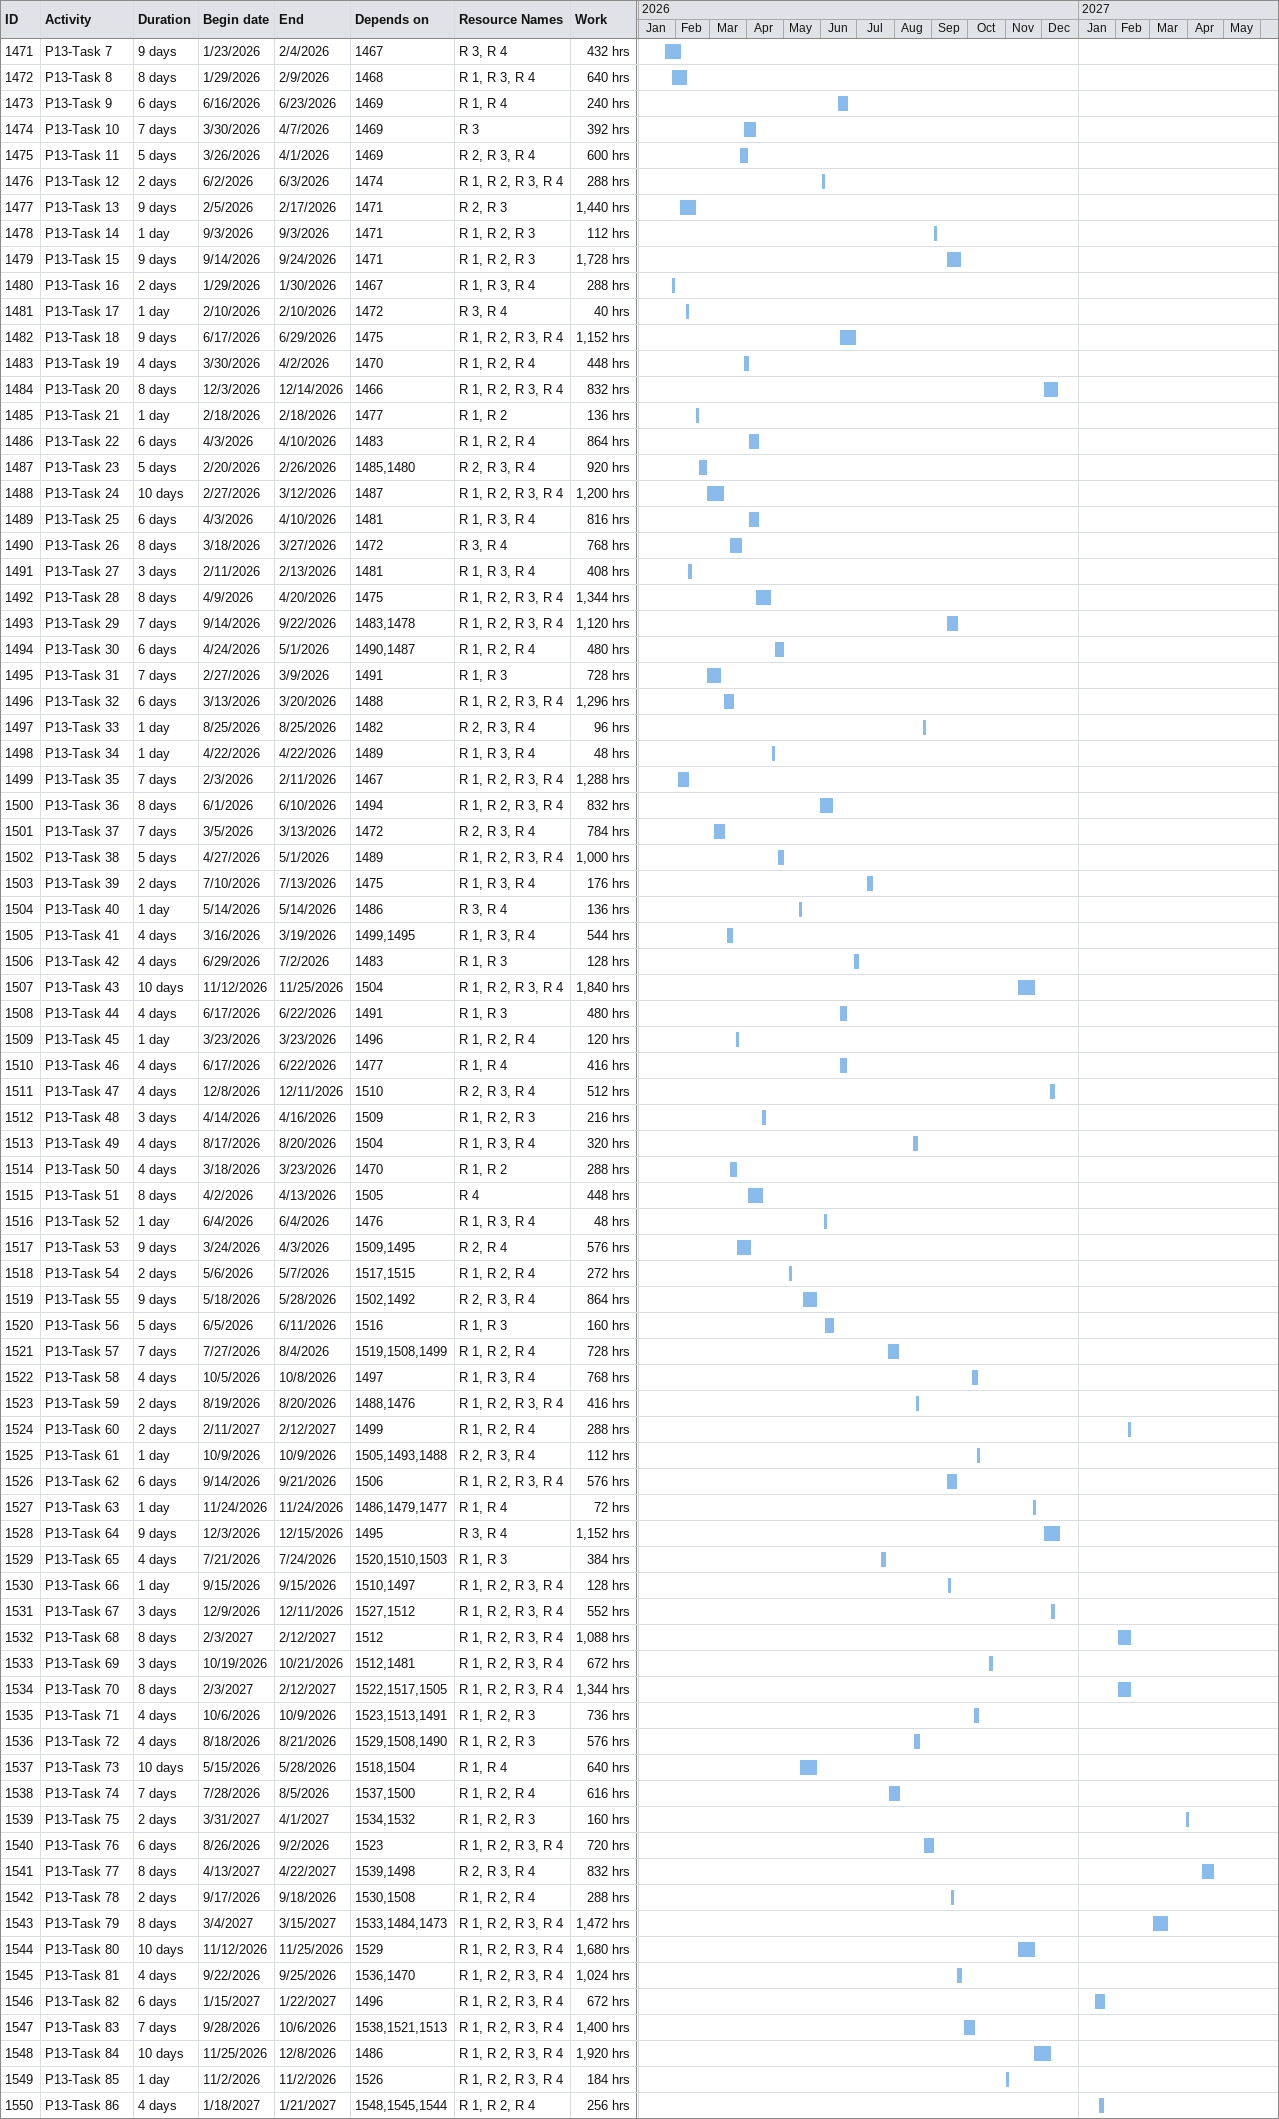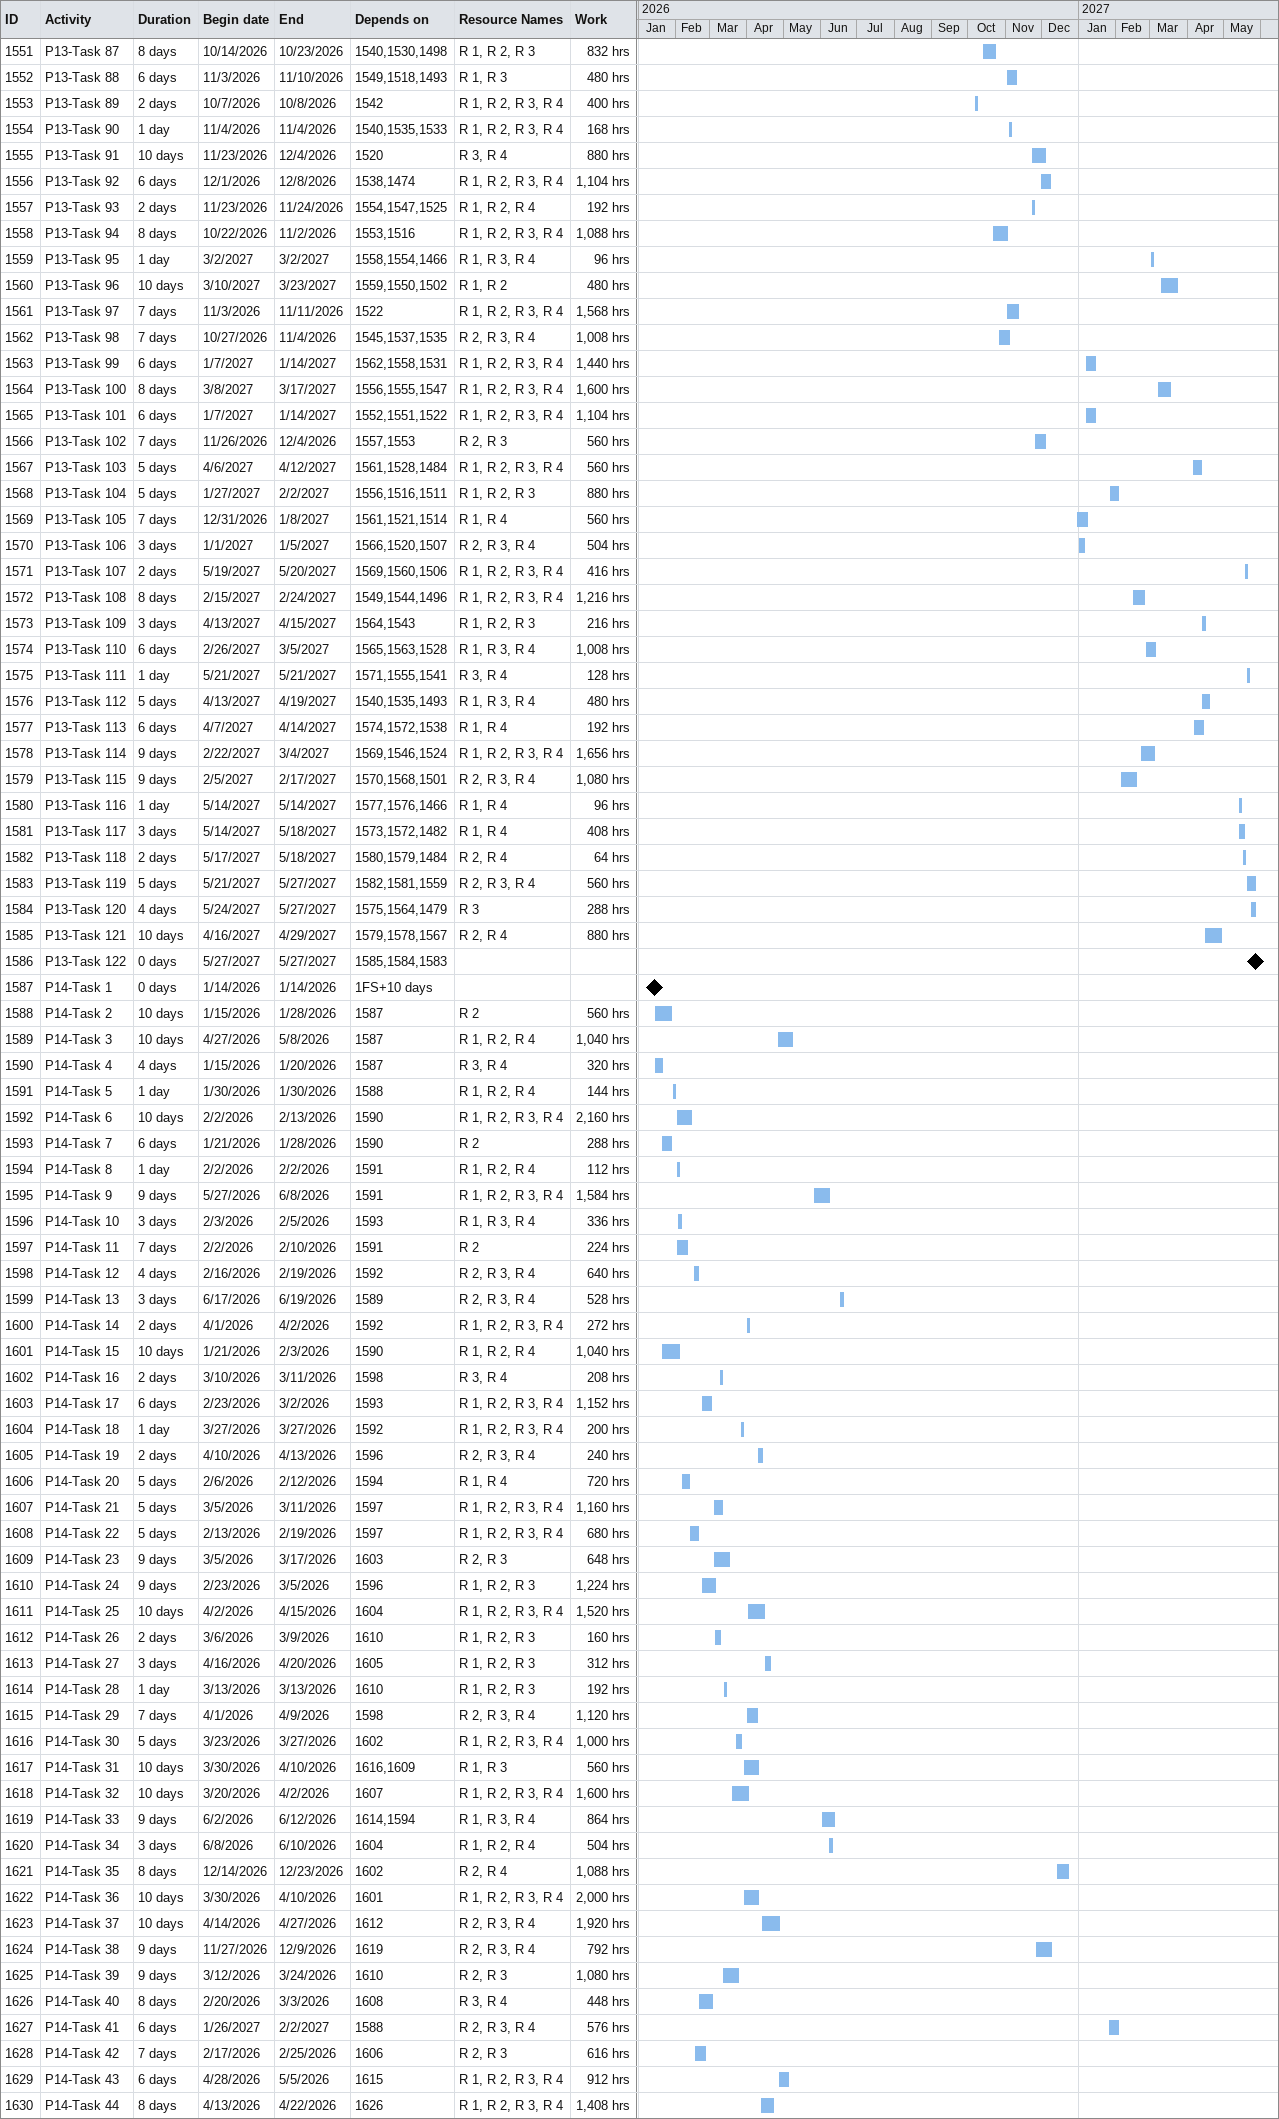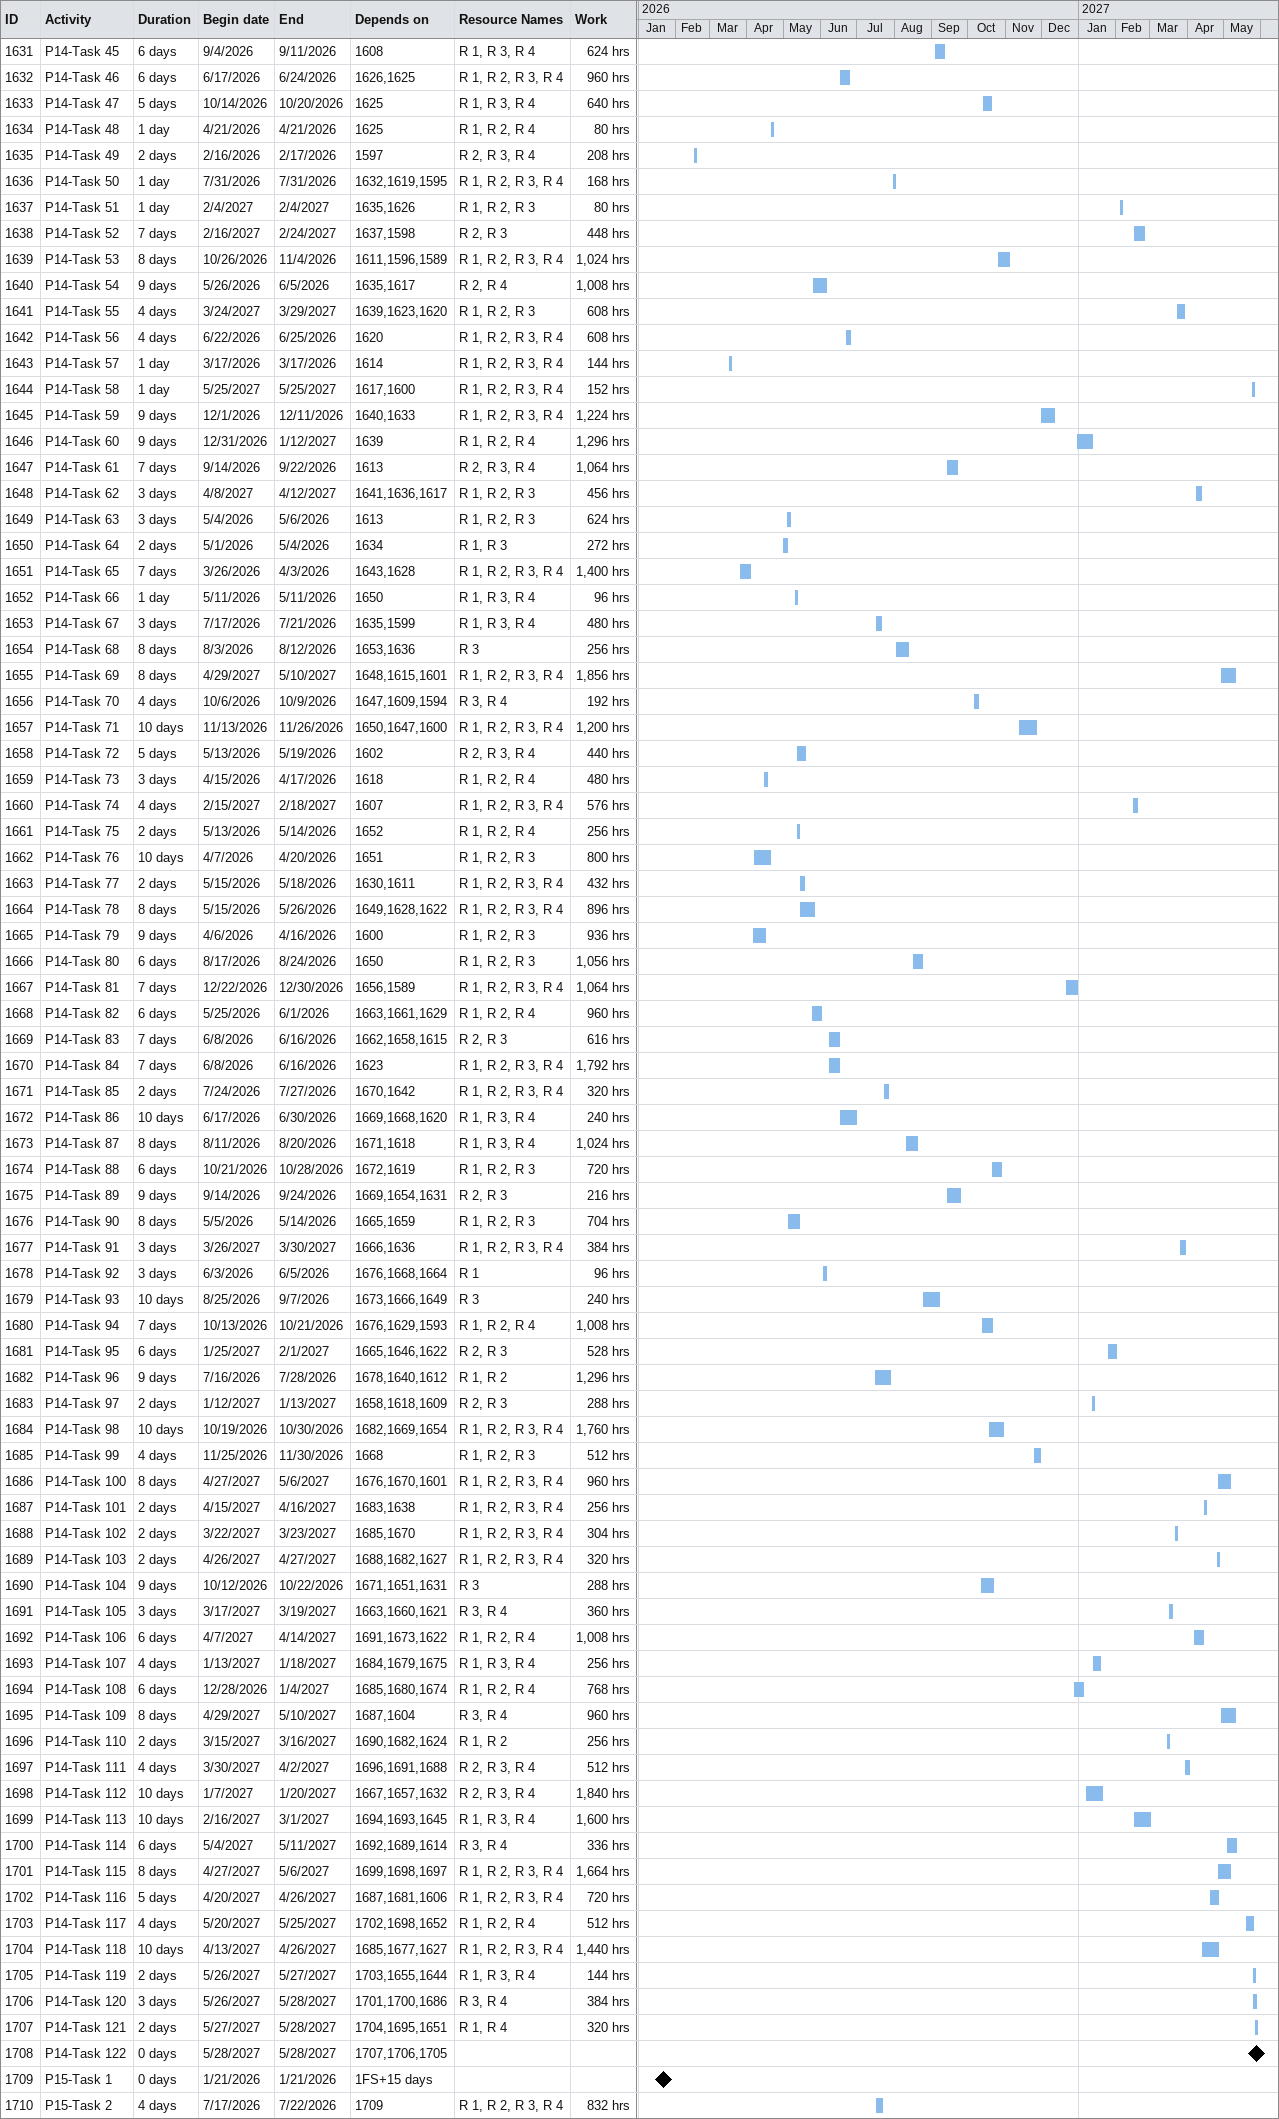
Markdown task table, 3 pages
| ID | Task | Duration | Start | Finish | Predecessors | Resources | Work (h) |
|---|---|---|---|---|---|---|---|
| 1471 | P13-Task 7 | 9d | 2026-01-23 | 2026-02-04 | 1467 | R 3, R 4 | 432 |
| 1472 | P13-Task 8 | 8d | 2026-01-29 | 2026-02-09 | 1468 | R 1, R 3, R 4 | 640 |
| 1473 | P13-Task 9 | 6d | 2026-06-16 | 2026-06-23 | 1469 | R 1, R 4 | 240 |
| 1474 | P13-Task 10 | 7d | 2026-03-30 | 2026-04-07 | 1469 | R 3 | 392 |
| 1475 | P13-Task 11 | 5d | 2026-03-26 | 2026-04-01 | 1469 | R 2, R 3, R 4 | 600 |
| 1476 | P13-Task 12 | 2d | 2026-06-02 | 2026-06-03 | 1474 | R 1, R 2, R 3, R 4 | 288 |
| 1477 | P13-Task 13 | 9d | 2026-02-05 | 2026-02-17 | 1471 | R 2, R 3 | 1440 |
| 1478 | P13-Task 14 | 1d | 2026-09-03 | 2026-09-03 | 1471 | R 1, R 2, R 3 | 112 |
| 1479 | P13-Task 15 | 9d | 2026-09-14 | 2026-09-24 | 1471 | R 1, R 2, R 3 | 1728 |
| 1480 | P13-Task 16 | 2d | 2026-01-29 | 2026-01-30 | 1467 | R 1, R 3, R 4 | 288 |
| 1481 | P13-Task 17 | 1d | 2026-02-10 | 2026-02-10 | 1472 | R 3, R 4 | 40 |
| 1482 | P13-Task 18 | 9d | 2026-06-17 | 2026-06-29 | 1475 | R 1, R 2, R 3, R 4 | 1152 |
| 1483 | P13-Task 19 | 4d | 2026-03-30 | 2026-04-02 | 1470 | R 1, R 2, R 4 | 448 |
| 1484 | P13-Task 20 | 8d | 2026-12-03 | 2026-12-14 | 1466 | R 1, R 2, R 3, R 4 | 832 |
| 1485 | P13-Task 21 | 1d | 2026-02-18 | 2026-02-18 | 1477 | R 1, R 2 | 136 |
| 1486 | P13-Task 22 | 6d | 2026-04-03 | 2026-04-10 | 1483 | R 1, R 2, R 4 | 864 |
| 1487 | P13-Task 23 | 5d | 2026-02-20 | 2026-02-26 | 1485, 1480 | R 2, R 3, R 4 | 920 |
| 1488 | P13-Task 24 | 10d | 2026-02-27 | 2026-03-12 | 1487 | R 1, R 2, R 3, R 4 | 1200 |
| 1489 | P13-Task 25 | 6d | 2026-04-03 | 2026-04-10 | 1481 | R 1, R 3, R 4 | 816 |
| 1490 | P13-Task 26 | 8d | 2026-03-18 | 2026-03-27 | 1472 | R 3, R 4 | 768 |
| 1491 | P13-Task 27 | 3d | 2026-02-11 | 2026-02-13 | 1481 | R 1, R 3, R 4 | 408 |
| 1492 | P13-Task 28 | 8d | 2026-04-09 | 2026-04-20 | 1475 | R 1, R 2, R 3, R 4 | 1344 |
| 1493 | P13-Task 29 | 7d | 2026-09-14 | 2026-09-22 | 1483, 1478 | R 1, R 2, R 3, R 4 | 1120 |
| 1494 | P13-Task 30 | 6d | 2026-04-24 | 2026-05-01 | 1490, 1487 | R 1, R 2, R 4 | 480 |
| 1495 | P13-Task 31 | 7d | 2026-02-27 | 2026-03-09 | 1491 | R 1, R 3 | 728 |
| 1496 | P13-Task 32 | 6d | 2026-03-13 | 2026-03-20 | 1488 | R 1, R 2, R 3, R 4 | 1296 |
| 1497 | P13-Task 33 | 1d | 2026-08-25 | 2026-08-25 | 1482 | R 2, R 3, R 4 | 96 |
| 1498 | P13-Task 34 | 1d | 2026-04-22 | 2026-04-22 | 1489 | R 1, R 3, R 4 | 48 |
| 1499 | P13-Task 35 | 7d | 2026-02-03 | 2026-02-11 | 1467 | R 1, R 2, R 3, R 4 | 1288 |
| 1500 | P13-Task 36 | 8d | 2026-06-01 | 2026-06-10 | 1494 | R 1, R 2, R 3, R 4 | 832 |
| 1501 | P13-Task 37 | 7d | 2026-03-05 | 2026-03-13 | 1472 | R 2, R 3, R 4 | 784 |
| 1502 | P13-Task 38 | 5d | 2026-04-27 | 2026-05-01 | 1489 | R 1, R 2, R 3, R 4 | 1000 |
| 1503 | P13-Task 39 | 2d | 2026-07-10 | 2026-07-13 | 1475 | R 1, R 3, R 4 | 176 |
| 1504 | P13-Task 40 | 1d | 2026-05-14 | 2026-05-14 | 1486 | R 3, R 4 | 136 |
| 1505 | P13-Task 41 | 4d | 2026-03-16 | 2026-03-19 | 1499, 1495 | R 1, R 3, R 4 | 544 |
| 1506 | P13-Task 42 | 4d | 2026-06-29 | 2026-07-02 | 1483 | R 1, R 3 | 128 |
| 1507 | P13-Task 43 | 10d | 2026-11-12 | 2026-11-25 | 1504 | R 1, R 2, R 3, R 4 | 1840 |
| 1508 | P13-Task 44 | 4d | 2026-06-17 | 2026-06-22 | 1491 | R 1, R 3 | 480 |
| 1509 | P13-Task 45 | 1d | 2026-03-23 | 2026-03-23 | 1496 | R 1, R 2, R 4 | 120 |
| 1510 | P13-Task 46 | 4d | 2026-06-17 | 2026-06-22 | 1477 | R 1, R 4 | 416 |
| 1511 | P13-Task 47 | 4d | 2026-12-08 | 2026-12-11 | 1510 | R 2, R 3, R 4 | 512 |
| 1512 | P13-Task 48 | 3d | 2026-04-14 | 2026-04-16 | 1509 | R 1, R 2, R 3 | 216 |
| 1513 | P13-Task 49 | 4d | 2026-08-17 | 2026-08-20 | 1504 | R 1, R 3, R 4 | 320 |
| 1514 | P13-Task 50 | 4d | 2026-03-18 | 2026-03-23 | 1470 | R 1, R 2 | 288 |
| 1515 | P13-Task 51 | 8d | 2026-04-02 | 2026-04-13 | 1505 | R 4 | 448 |
| 1516 | P13-Task 52 | 1d | 2026-06-04 | 2026-06-04 | 1476 | R 1, R 3, R 4 | 48 |
| 1517 | P13-Task 53 | 9d | 2026-03-24 | 2026-04-03 | 1509, 1495 | R 2, R 4 | 576 |
| 1518 | P13-Task 54 | 2d | 2026-05-06 | 2026-05-07 | 1517, 1515 | R 1, R 2, R 4 | 272 |
| 1519 | P13-Task 55 | 9d | 2026-05-18 | 2026-05-28 | 1502, 1492 | R 2, R 3, R 4 | 864 |
| 1520 | P13-Task 56 | 5d | 2026-06-05 | 2026-06-11 | 1516 | R 1, R 3 | 160 |
| 1521 | P13-Task 57 | 7d | 2026-07-27 | 2026-08-04 | 1519, 1508, 1499 | R 1, R 2, R 4 | 728 |
| 1522 | P13-Task 58 | 4d | 2026-10-05 | 2026-10-08 | 1497 | R 1, R 3, R 4 | 768 |
| 1523 | P13-Task 59 | 2d | 2026-08-19 | 2026-08-20 | 1488, 1476 | R 1, R 2, R 3, R 4 | 416 |
| 1524 | P13-Task 60 | 2d | 2027-02-11 | 2027-02-12 | 1499 | R 1, R 2, R 4 | 288 |
| 1525 | P13-Task 61 | 1d | 2026-10-09 | 2026-10-09 | 1505, 1493, 1488 | R 2, R 3, R 4 | 112 |
| 1526 | P13-Task 62 | 6d | 2026-09-14 | 2026-09-21 | 1506 | R 1, R 2, R 3, R 4 | 576 |
| 1527 | P13-Task 63 | 1d | 2026-11-24 | 2026-11-24 | 1486, 1479, 1477 | R 1, R 4 | 72 |
| 1528 | P13-Task 64 | 9d | 2026-12-03 | 2026-12-15 | 1495 | R 3, R 4 | 1152 |
| 1529 | P13-Task 65 | 4d | 2026-07-21 | 2026-07-24 | 1520, 1510, 1503 | R 1, R 3 | 384 |
| 1530 | P13-Task 66 | 1d | 2026-09-15 | 2026-09-15 | 1510, 1497 | R 1, R 2, R 3, R 4 | 128 |
| 1531 | P13-Task 67 | 3d | 2026-12-09 | 2026-12-11 | 1527, 1512 | R 1, R 2, R 3, R 4 | 552 |
| 1532 | P13-Task 68 | 8d | 2027-02-03 | 2027-02-12 | 1512 | R 1, R 2, R 3, R 4 | 1088 |
| 1533 | P13-Task 69 | 3d | 2026-10-19 | 2026-10-21 | 1512, 1481 | R 1, R 2, R 3, R 4 | 672 |
| 1534 | P13-Task 70 | 8d | 2027-02-03 | 2027-02-12 | 1522, 1517, 1505 | R 1, R 2, R 3, R 4 | 1344 |
| 1535 | P13-Task 71 | 4d | 2026-10-06 | 2026-10-09 | 1523, 1513, 1491 | R 1, R 2, R 3 | 736 |
| 1536 | P13-Task 72 | 4d | 2026-08-18 | 2026-08-21 | 1529, 1508, 1490 | R 1, R 2, R 3 | 576 |
| 1537 | P13-Task 73 | 10d | 2026-05-15 | 2026-05-28 | 1518, 1504 | R 1, R 4 | 640 |
| 1538 | P13-Task 74 | 7d | 2026-07-28 | 2026-08-05 | 1537, 1500 | R 1, R 2, R 4 | 616 |
| 1539 | P13-Task 75 | 2d | 2027-03-31 | 2027-04-01 | 1534, 1532 | R 1, R 2, R 3 | 160 |
| 1540 | P13-Task 76 | 6d | 2026-08-26 | 2026-09-02 | 1523 | R 1, R 2, R 3, R 4 | 720 |
| 1541 | P13-Task 77 | 8d | 2027-04-13 | 2027-04-22 | 1539, 1498 | R 2, R 3, R 4 | 832 |
| 1542 | P13-Task 78 | 2d | 2026-09-17 | 2026-09-18 | 1530, 1508 | R 1, R 2, R 4 | 288 |
| 1543 | P13-Task 79 | 8d | 2027-03-04 | 2027-03-15 | 1533, 1484, 1473 | R 1, R 2, R 3, R 4 | 1472 |
| 1544 | P13-Task 80 | 10d | 2026-11-12 | 2026-11-25 | 1529 | R 1, R 2, R 3, R 4 | 1680 |
| 1545 | P13-Task 81 | 4d | 2026-09-22 | 2026-09-25 | 1536, 1470 | R 1, R 2, R 3, R 4 | 1024 |
| 1546 | P13-Task 82 | 6d | 2027-01-15 | 2027-01-22 | 1496 | R 1, R 2, R 3, R 4 | 672 |
| 1547 | P13-Task 83 | 7d | 2026-09-28 | 2026-10-06 | 1538, 1521, 1513 | R 1, R 2, R 3, R 4 | 1400 |
| 1548 | P13-Task 84 | 10d | 2026-11-25 | 2026-12-08 | 1486 | R 1, R 2, R 3, R 4 | 1920 |
| 1549 | P13-Task 85 | 1d | 2026-11-02 | 2026-11-02 | 1526 | R 1, R 2, R 3, R 4 | 184 |
| 1550 | P13-Task 86 | 4d | 2027-01-18 | 2027-01-21 | 1548, 1545, 1544 | R 1, R 2, R 4 | 256 |
| 1551 | P13-Task 87 | 8d | 2026-10-14 | 2026-10-23 | 1540, 1530, 1498 | R 1, R 2, R 3 | 832 |
| 1552 | P13-Task 88 | 6d | 2026-11-03 | 2026-11-10 | 1549, 1518, 1493 | R 1, R 3 | 480 |
| 1553 | P13-Task 89 | 2d | 2026-10-07 | 2026-10-08 | 1542 | R 1, R 2, R 3, R 4 | 400 |
| 1554 | P13-Task 90 | 1d | 2026-11-04 | 2026-11-04 | 1540, 1535, 1533 | R 1, R 2, R 3, R 4 | 168 |
| 1555 | P13-Task 91 | 10d | 2026-11-23 | 2026-12-04 | 1520 | R 3, R 4 | 880 |
| 1556 | P13-Task 92 | 6d | 2026-12-01 | 2026-12-08 | 1538, 1474 | R 1, R 2, R 3, R 4 | 1104 |
| 1557 | P13-Task 93 | 2d | 2026-11-23 | 2026-11-24 | 1554, 1547, 1525 | R 1, R 2, R 4 | 192 |
| 1558 | P13-Task 94 | 8d | 2026-10-22 | 2026-11-02 | 1553, 1516 | R 1, R 2, R 3, R 4 | 1088 |
| 1559 | P13-Task 95 | 1d | 2027-03-02 | 2027-03-02 | 1558, 1554, 1466 | R 1, R 3, R 4 | 96 |
| 1560 | P13-Task 96 | 10d | 2027-03-10 | 2027-03-23 | 1559, 1550, 1502 | R 1, R 2 | 480 |
| 1561 | P13-Task 97 | 7d | 2026-11-03 | 2026-11-11 | 1522 | R 1, R 2, R 3, R 4 | 1568 |
| 1562 | P13-Task 98 | 7d | 2026-10-27 | 2026-11-04 | 1545, 1537, 1535 | R 2, R 3, R 4 | 1008 |
| 1563 | P13-Task 99 | 6d | 2027-01-07 | 2027-01-14 | 1562, 1558, 1531 | R 1, R 2, R 3, R 4 | 1440 |
| 1564 | P13-Task 100 | 8d | 2027-03-08 | 2027-03-17 | 1556, 1555, 1547 | R 1, R 2, R 3, R 4 | 1600 |
| 1565 | P13-Task 101 | 6d | 2027-01-07 | 2027-01-14 | 1552, 1551, 1522 | R 1, R 2, R 3, R 4 | 1104 |
| 1566 | P13-Task 102 | 7d | 2026-11-26 | 2026-12-04 | 1557, 1553 | R 2, R 3 | 560 |
| 1567 | P13-Task 103 | 5d | 2027-04-06 | 2027-04-12 | 1561, 1528, 1484 | R 1, R 2, R 3, R 4 | 560 |
| 1568 | P13-Task 104 | 5d | 2027-01-27 | 2027-02-02 | 1556, 1516, 1511 | R 1, R 2, R 3 | 880 |
| 1569 | P13-Task 105 | 7d | 2026-12-31 | 2027-01-08 | 1561, 1521, 1514 | R 1, R 4 | 560 |
| 1570 | P13-Task 106 | 3d | 2027-01-01 | 2027-01-05 | 1566, 1520, 1507 | R 2, R 3, R 4 | 504 |
| 1571 | P13-Task 107 | 2d | 2027-05-19 | 2027-05-20 | 1569, 1560, 1506 | R 1, R 2, R 3, R 4 | 416 |
| 1572 | P13-Task 108 | 8d | 2027-02-15 | 2027-02-24 | 1549, 1544, 1496 | R 1, R 2, R 3, R 4 | 1216 |
| 1573 | P13-Task 109 | 3d | 2027-04-13 | 2027-04-15 | 1564, 1543 | R 1, R 2, R 3 | 216 |
| 1574 | P13-Task 110 | 6d | 2027-02-26 | 2027-03-05 | 1565, 1563, 1528 | R 1, R 3, R 4 | 1008 |
| 1575 | P13-Task 111 | 1d | 2027-05-21 | 2027-05-21 | 1571, 1555, 1541 | R 3, R 4 | 128 |
| 1576 | P13-Task 112 | 5d | 2027-04-13 | 2027-04-19 | 1540, 1535, 1493 | R 1, R 3, R 4 | 480 |
| 1577 | P13-Task 113 | 6d | 2027-04-07 | 2027-04-14 | 1574, 1572, 1538 | R 1, R 4 | 192 |
| 1578 | P13-Task 114 | 9d | 2027-02-22 | 2027-03-04 | 1569, 1546, 1524 | R 1, R 2, R 3, R 4 | 1656 |
| 1579 | P13-Task 115 | 9d | 2027-02-05 | 2027-02-17 | 1570, 1568, 1501 | R 2, R 3, R 4 | 1080 |
| 1580 | P13-Task 116 | 1d | 2027-05-14 | 2027-05-14 | 1577, 1576, 1466 | R 1, R 4 | 96 |
| 1581 | P13-Task 117 | 3d | 2027-05-14 | 2027-05-18 | 1573, 1572, 1482 | R 1, R 4 | 408 |
| 1582 | P13-Task 118 | 2d | 2027-05-17 | 2027-05-18 | 1580, 1579, 1484 | R 2, R 4 | 64 |
| 1583 | P13-Task 119 | 5d | 2027-05-21 | 2027-05-27 | 1582, 1581, 1559 | R 2, R 3, R 4 | 560 |
| 1584 | P13-Task 120 | 4d | 2027-05-24 | 2027-05-27 | 1575, 1564, 1479 | R 3 | 288 |
| 1585 | P13-Task 121 | 10d | 2027-04-16 | 2027-04-29 | 1579, 1578, 1567 | R 2, R 4 | 880 |
| 1586 | P13-Task 122 | 0d | 2027-05-27 | 2027-05-27 | 1585, 1584, 1583 |  |  |
| 1587 | P14-Task 1 | 0d | 2026-01-14 | 2026-01-14 | 1FS+10d |  |  |
| 1588 | P14-Task 2 | 10d | 2026-01-15 | 2026-01-28 | 1587 | R 2 | 560 |
| 1589 | P14-Task 3 | 10d | 2026-04-27 | 2026-05-08 | 1587 | R 1, R 2, R 4 | 1040 |
| 1590 | P14-Task 4 | 4d | 2026-01-15 | 2026-01-20 | 1587 | R 3, R 4 | 320 |
| 1591 | P14-Task 5 | 1d | 2026-01-30 | 2026-01-30 | 1588 | R 1, R 2, R 4 | 144 |
| 1592 | P14-Task 6 | 10d | 2026-02-02 | 2026-02-13 | 1590 | R 1, R 2, R 3, R 4 | 2160 |
| 1593 | P14-Task 7 | 6d | 2026-01-21 | 2026-01-28 | 1590 | R 2 | 288 |
| 1594 | P14-Task 8 | 1d | 2026-02-02 | 2026-02-02 | 1591 | R 1, R 2, R 4 | 112 |
| 1595 | P14-Task 9 | 9d | 2026-05-27 | 2026-06-08 | 1591 | R 1, R 2, R 3, R 4 | 1584 |
| 1596 | P14-Task 10 | 3d | 2026-02-03 | 2026-02-05 | 1593 | R 1, R 3, R 4 | 336 |
| 1597 | P14-Task 11 | 7d | 2026-02-02 | 2026-02-10 | 1591 | R 2 | 224 |
| 1598 | P14-Task 12 | 4d | 2026-02-16 | 2026-02-19 | 1592 | R 2, R 3, R 4 | 640 |
| 1599 | P14-Task 13 | 3d | 2026-06-17 | 2026-06-19 | 1589 | R 2, R 3, R 4 | 528 |
| 1600 | P14-Task 14 | 2d | 2026-04-01 | 2026-04-02 | 1592 | R 1, R 2, R 3, R 4 | 272 |
| 1601 | P14-Task 15 | 10d | 2026-01-21 | 2026-02-03 | 1590 | R 1, R 2, R 4 | 1040 |
| 1602 | P14-Task 16 | 2d | 2026-03-10 | 2026-03-11 | 1598 | R 3, R 4 | 208 |
| 1603 | P14-Task 17 | 6d | 2026-02-23 | 2026-03-02 | 1593 | R 1, R 2, R 3, R 4 | 1152 |
| 1604 | P14-Task 18 | 1d | 2026-03-27 | 2026-03-27 | 1592 | R 1, R 2, R 3, R 4 | 200 |
| 1605 | P14-Task 19 | 2d | 2026-04-10 | 2026-04-13 | 1596 | R 2, R 3, R 4 | 240 |
| 1606 | P14-Task 20 | 5d | 2026-02-06 | 2026-02-12 | 1594 | R 1, R 4 | 720 |
| 1607 | P14-Task 21 | 5d | 2026-03-05 | 2026-03-11 | 1597 | R 1, R 2, R 3, R 4 | 1160 |
| 1608 | P14-Task 22 | 5d | 2026-02-13 | 2026-02-19 | 1597 | R 1, R 2, R 3, R 4 | 680 |
| 1609 | P14-Task 23 | 9d | 2026-03-05 | 2026-03-17 | 1603 | R 2, R 3 | 648 |
| 1610 | P14-Task 24 | 9d | 2026-02-23 | 2026-03-05 | 1596 | R 1, R 2, R 3 | 1224 |
| 1611 | P14-Task 25 | 10d | 2026-04-02 | 2026-04-15 | 1604 | R 1, R 2, R 3, R 4 | 1520 |
| 1612 | P14-Task 26 | 2d | 2026-03-06 | 2026-03-09 | 1610 | R 1, R 2, R 3 | 160 |
| 1613 | P14-Task 27 | 3d | 2026-04-16 | 2026-04-20 | 1605 | R 1, R 2, R 3 | 312 |
| 1614 | P14-Task 28 | 1d | 2026-03-13 | 2026-03-13 | 1610 | R 1, R 2, R 3 | 192 |
| 1615 | P14-Task 29 | 7d | 2026-04-01 | 2026-04-09 | 1598 | R 2, R 3, R 4 | 1120 |
| 1616 | P14-Task 30 | 5d | 2026-03-23 | 2026-03-27 | 1602 | R 1, R 2, R 3, R 4 | 1000 |
| 1617 | P14-Task 31 | 10d | 2026-03-30 | 2026-04-10 | 1616, 1609 | R 1, R 3 | 560 |
| 1618 | P14-Task 32 | 10d | 2026-03-20 | 2026-04-02 | 1607 | R 1, R 2, R 3, R 4 | 1600 |
| 1619 | P14-Task 33 | 9d | 2026-06-02 | 2026-06-12 | 1614, 1594 | R 1, R 3, R 4 | 864 |
| 1620 | P14-Task 34 | 3d | 2026-06-08 | 2026-06-10 | 1604 | R 1, R 2, R 4 | 504 |
| 1621 | P14-Task 35 | 8d | 2026-12-14 | 2026-12-23 | 1602 | R 2, R 4 | 1088 |
| 1622 | P14-Task 36 | 10d | 2026-03-30 | 2026-04-10 | 1601 | R 1, R 2, R 3, R 4 | 2000 |
| 1623 | P14-Task 37 | 10d | 2026-04-14 | 2026-04-27 | 1612 | R 2, R 3, R 4 | 1920 |
| 1624 | P14-Task 38 | 9d | 2026-11-27 | 2026-12-09 | 1619 | R 2, R 3, R 4 | 792 |
| 1625 | P14-Task 39 | 9d | 2026-03-12 | 2026-03-24 | 1610 | R 2, R 3 | 1080 |
| 1626 | P14-Task 40 | 8d | 2026-02-20 | 2026-03-03 | 1608 | R 3, R 4 | 448 |
| 1627 | P14-Task 41 | 6d | 2027-01-26 | 2027-02-02 | 1588 | R 2, R 3, R 4 | 576 |
| 1628 | P14-Task 42 | 7d | 2026-02-17 | 2026-02-25 | 1606 | R 2, R 3 | 616 |
| 1629 | P14-Task 43 | 6d | 2026-04-28 | 2026-05-05 | 1615 | R 1, R 2, R 3, R 4 | 912 |
| 1630 | P14-Task 44 | 8d | 2026-04-13 | 2026-04-22 | 1626 | R 1, R 2, R 3, R 4 | 1408 |
| 1631 | P14-Task 45 | 6d | 2026-09-04 | 2026-09-11 | 1608 | R 1, R 3, R 4 | 624 |
| 1632 | P14-Task 46 | 6d | 2026-06-17 | 2026-06-24 | 1626, 1625 | R 1, R 2, R 3, R 4 | 960 |
| 1633 | P14-Task 47 | 5d | 2026-10-14 | 2026-10-20 | 1625 | R 1, R 3, R 4 | 640 |
| 1634 | P14-Task 48 | 1d | 2026-04-21 | 2026-04-21 | 1625 | R 1, R 2, R 4 | 80 |
| 1635 | P14-Task 49 | 2d | 2026-02-16 | 2026-02-17 | 1597 | R 2, R 3, R 4 | 208 |
| 1636 | P14-Task 50 | 1d | 2026-07-31 | 2026-07-31 | 1632, 1619, 1595 | R 1, R 2, R 3, R 4 | 168 |
| 1637 | P14-Task 51 | 1d | 2027-02-04 | 2027-02-04 | 1635, 1626 | R 1, R 2, R 3 | 80 |
| 1638 | P14-Task 52 | 7d | 2027-02-16 | 2027-02-24 | 1637, 1598 | R 2, R 3 | 448 |
| 1639 | P14-Task 53 | 8d | 2026-10-26 | 2026-11-04 | 1611, 1596, 1589 | R 1, R 2, R 3, R 4 | 1024 |
| 1640 | P14-Task 54 | 9d | 2026-05-26 | 2026-06-05 | 1635, 1617 | R 2, R 4 | 1008 |
| 1641 | P14-Task 55 | 4d | 2027-03-24 | 2027-03-29 | 1639, 1623, 1620 | R 1, R 2, R 3 | 608 |
| 1642 | P14-Task 56 | 4d | 2026-06-22 | 2026-06-25 | 1620 | R 1, R 2, R 3, R 4 | 608 |
| 1643 | P14-Task 57 | 1d | 2026-03-17 | 2026-03-17 | 1614 | R 1, R 2, R 3, R 4 | 144 |
| 1644 | P14-Task 58 | 1d | 2027-05-25 | 2027-05-25 | 1617, 1600 | R 1, R 2, R 3, R 4 | 152 |
| 1645 | P14-Task 59 | 9d | 2026-12-01 | 2026-12-11 | 1640, 1633 | R 1, R 2, R 3, R 4 | 1224 |
| 1646 | P14-Task 60 | 9d | 2026-12-31 | 2027-01-12 | 1639 | R 1, R 2, R 4 | 1296 |
| 1647 | P14-Task 61 | 7d | 2026-09-14 | 2026-09-22 | 1613 | R 2, R 3, R 4 | 1064 |
| 1648 | P14-Task 62 | 3d | 2027-04-08 | 2027-04-12 | 1641, 1636, 1617 | R 1, R 2, R 3 | 456 |
| 1649 | P14-Task 63 | 3d | 2026-05-04 | 2026-05-06 | 1613 | R 1, R 2, R 3 | 624 |
| 1650 | P14-Task 64 | 2d | 2026-05-01 | 2026-05-04 | 1634 | R 1, R 3 | 272 |
| 1651 | P14-Task 65 | 7d | 2026-03-26 | 2026-04-03 | 1643, 1628 | R 1, R 2, R 3, R 4 | 1400 |
| 1652 | P14-Task 66 | 1d | 2026-05-11 | 2026-05-11 | 1650 | R 1, R 3, R 4 | 96 |
| 1653 | P14-Task 67 | 3d | 2026-07-17 | 2026-07-21 | 1635, 1599 | R 1, R 3, R 4 | 480 |
| 1654 | P14-Task 68 | 8d | 2026-08-03 | 2026-08-12 | 1653, 1636 | R 3 | 256 |
| 1655 | P14-Task 69 | 8d | 2027-04-29 | 2027-05-10 | 1648, 1615, 1601 | R 1, R 2, R 3, R 4 | 1856 |
| 1656 | P14-Task 70 | 4d | 2026-10-06 | 2026-10-09 | 1647, 1609, 1594 | R 3, R 4 | 192 |
| 1657 | P14-Task 71 | 10d | 2026-11-13 | 2026-11-26 | 1650, 1647, 1600 | R 1, R 2, R 3, R 4 | 1200 |
| 1658 | P14-Task 72 | 5d | 2026-05-13 | 2026-05-19 | 1602 | R 2, R 3, R 4 | 440 |
| 1659 | P14-Task 73 | 3d | 2026-04-15 | 2026-04-17 | 1618 | R 1, R 2, R 4 | 480 |
| 1660 | P14-Task 74 | 4d | 2027-02-15 | 2027-02-18 | 1607 | R 1, R 2, R 3, R 4 | 576 |
| 1661 | P14-Task 75 | 2d | 2026-05-13 | 2026-05-14 | 1652 | R 1, R 2, R 4 | 256 |
| 1662 | P14-Task 76 | 10d | 2026-04-07 | 2026-04-20 | 1651 | R 1, R 2, R 3 | 800 |
| 1663 | P14-Task 77 | 2d | 2026-05-15 | 2026-05-18 | 1630, 1611 | R 1, R 2, R 3, R 4 | 432 |
| 1664 | P14-Task 78 | 8d | 2026-05-15 | 2026-05-26 | 1649, 1628, 1622 | R 1, R 2, R 3, R 4 | 896 |
| 1665 | P14-Task 79 | 9d | 2026-04-06 | 2026-04-16 | 1600 | R 1, R 2, R 3 | 936 |
| 1666 | P14-Task 80 | 6d | 2026-08-17 | 2026-08-24 | 1650 | R 1, R 2, R 3 | 1056 |
| 1667 | P14-Task 81 | 7d | 2026-12-22 | 2026-12-30 | 1656, 1589 | R 1, R 2, R 3, R 4 | 1064 |
| 1668 | P14-Task 82 | 6d | 2026-05-25 | 2026-06-01 | 1663, 1661, 1629 | R 1, R 2, R 4 | 960 |
| 1669 | P14-Task 83 | 7d | 2026-06-08 | 2026-06-16 | 1662, 1658, 1615 | R 2, R 3 | 616 |
| 1670 | P14-Task 84 | 7d | 2026-06-08 | 2026-06-16 | 1623 | R 1, R 2, R 3, R 4 | 1792 |
| 1671 | P14-Task 85 | 2d | 2026-07-24 | 2026-07-27 | 1670, 1642 | R 1, R 2, R 3, R 4 | 320 |
| 1672 | P14-Task 86 | 10d | 2026-06-17 | 2026-06-30 | 1669, 1668, 1620 | R 1, R 3, R 4 | 240 |
| 1673 | P14-Task 87 | 8d | 2026-08-11 | 2026-08-20 | 1671, 1618 | R 1, R 3, R 4 | 1024 |
| 1674 | P14-Task 88 | 6d | 2026-10-21 | 2026-10-28 | 1672, 1619 | R 1, R 2, R 3 | 720 |
| 1675 | P14-Task 89 | 9d | 2026-09-14 | 2026-09-24 | 1669, 1654, 1631 | R 2, R 3 | 216 |
| 1676 | P14-Task 90 | 8d | 2026-05-05 | 2026-05-14 | 1665, 1659 | R 1, R 2, R 3 | 704 |
| 1677 | P14-Task 91 | 3d | 2027-03-26 | 2027-03-30 | 1666, 1636 | R 1, R 2, R 3, R 4 | 384 |
| 1678 | P14-Task 92 | 3d | 2026-06-03 | 2026-06-05 | 1676, 1668, 1664 | R 1 | 96 |
| 1679 | P14-Task 93 | 10d | 2026-08-25 | 2026-09-07 | 1673, 1666, 1649 | R 3 | 240 |
| 1680 | P14-Task 94 | 7d | 2026-10-13 | 2026-10-21 | 1676, 1629, 1593 | R 1, R 2, R 4 | 1008 |
| 1681 | P14-Task 95 | 6d | 2027-01-25 | 2027-02-01 | 1665, 1646, 1622 | R 2, R 3 | 528 |
| 1682 | P14-Task 96 | 9d | 2026-07-16 | 2026-07-28 | 1678, 1640, 1612 | R 1, R 2 | 1296 |
| 1683 | P14-Task 97 | 2d | 2027-01-12 | 2027-01-13 | 1658, 1618, 1609 | R 2, R 3 | 288 |
| 1684 | P14-Task 98 | 10d | 2026-10-19 | 2026-10-30 | 1682, 1669, 1654 | R 1, R 2, R 3, R 4 | 1760 |
| 1685 | P14-Task 99 | 4d | 2026-11-25 | 2026-11-30 | 1668 | R 1, R 2, R 3 | 512 |
| 1686 | P14-Task 100 | 8d | 2027-04-27 | 2027-05-06 | 1676, 1670, 1601 | R 1, R 2, R 3, R 4 | 960 |
| 1687 | P14-Task 101 | 2d | 2027-04-15 | 2027-04-16 | 1683, 1638 | R 1, R 2, R 3, R 4 | 256 |
| 1688 | P14-Task 102 | 2d | 2027-03-22 | 2027-03-23 | 1685, 1670 | R 1, R 2, R 3, R 4 | 304 |
| 1689 | P14-Task 103 | 2d | 2027-04-26 | 2027-04-27 | 1688, 1682, 1627 | R 1, R 2, R 3, R 4 | 320 |
| 1690 | P14-Task 104 | 9d | 2026-10-12 | 2026-10-22 | 1671, 1651, 1631 | R 3 | 288 |
| 1691 | P14-Task 105 | 3d | 2027-03-17 | 2027-03-19 | 1663, 1660, 1621 | R 3, R 4 | 360 |
| 1692 | P14-Task 106 | 6d | 2027-04-07 | 2027-04-14 | 1691, 1673, 1622 | R 1, R 2, R 4 | 1008 |
| 1693 | P14-Task 107 | 4d | 2027-01-13 | 2027-01-18 | 1684, 1679, 1675 | R 1, R 3, R 4 | 256 |
| 1694 | P14-Task 108 | 6d | 2026-12-28 | 2027-01-04 | 1685, 1680, 1674 | R 1, R 2, R 4 | 768 |
| 1695 | P14-Task 109 | 8d | 2027-04-29 | 2027-05-10 | 1687, 1604 | R 3, R 4 | 960 |
| 1696 | P14-Task 110 | 2d | 2027-03-15 | 2027-03-16 | 1690, 1682, 1624 | R 1, R 2 | 256 |
| 1697 | P14-Task 111 | 4d | 2027-03-30 | 2027-04-02 | 1696, 1691, 1688 | R 2, R 3, R 4 | 512 |
| 1698 | P14-Task 112 | 10d | 2027-01-07 | 2027-01-20 | 1667, 1657, 1632 | R 2, R 3, R 4 | 1840 |
| 1699 | P14-Task 113 | 10d | 2027-02-16 | 2027-03-01 | 1694, 1693, 1645 | R 1, R 3, R 4 | 1600 |
| 1700 | P14-Task 114 | 6d | 2027-05-04 | 2027-05-11 | 1692, 1689, 1614 | R 3, R 4 | 336 |
| 1701 | P14-Task 115 | 8d | 2027-04-27 | 2027-05-06 | 1699, 1698, 1697 | R 1, R 2, R 3, R 4 | 1664 |
| 1702 | P14-Task 116 | 5d | 2027-04-20 | 2027-04-26 | 1687, 1681, 1606 | R 1, R 2, R 3, R 4 | 720 |
| 1703 | P14-Task 117 | 4d | 2027-05-20 | 2027-05-25 | 1702, 1698, 1652 | R 1, R 2, R 4 | 512 |
| 1704 | P14-Task 118 | 10d | 2027-04-13 | 2027-04-26 | 1685, 1677, 1627 | R 1, R 2, R 3, R 4 | 1440 |
| 1705 | P14-Task 119 | 2d | 2027-05-26 | 2027-05-27 | 1703, 1655, 1644 | R 1, R 3, R 4 | 144 |
| 1706 | P14-Task 120 | 3d | 2027-05-26 | 2027-05-28 | 1701, 1700, 1686 | R 3, R 4 | 384 |
| 1707 | P14-Task 121 | 2d | 2027-05-27 | 2027-05-28 | 1704, 1695, 1651 | R 1, R 4 | 320 |
| 1708 | P14-Task 122 | 0d | 2027-05-28 | 2027-05-28 | 1707, 1706, 1705 |  |  |
| 1709 | P15-Task 1 | 0d | 2026-01-21 | 2026-01-21 | 1FS+15d |  |  |
| 1710 | P15-Task 2 | 4d | 2026-07-17 | 2026-07-22 | 1709 | R 1, R 2, R 3, R 4 | 832 |
